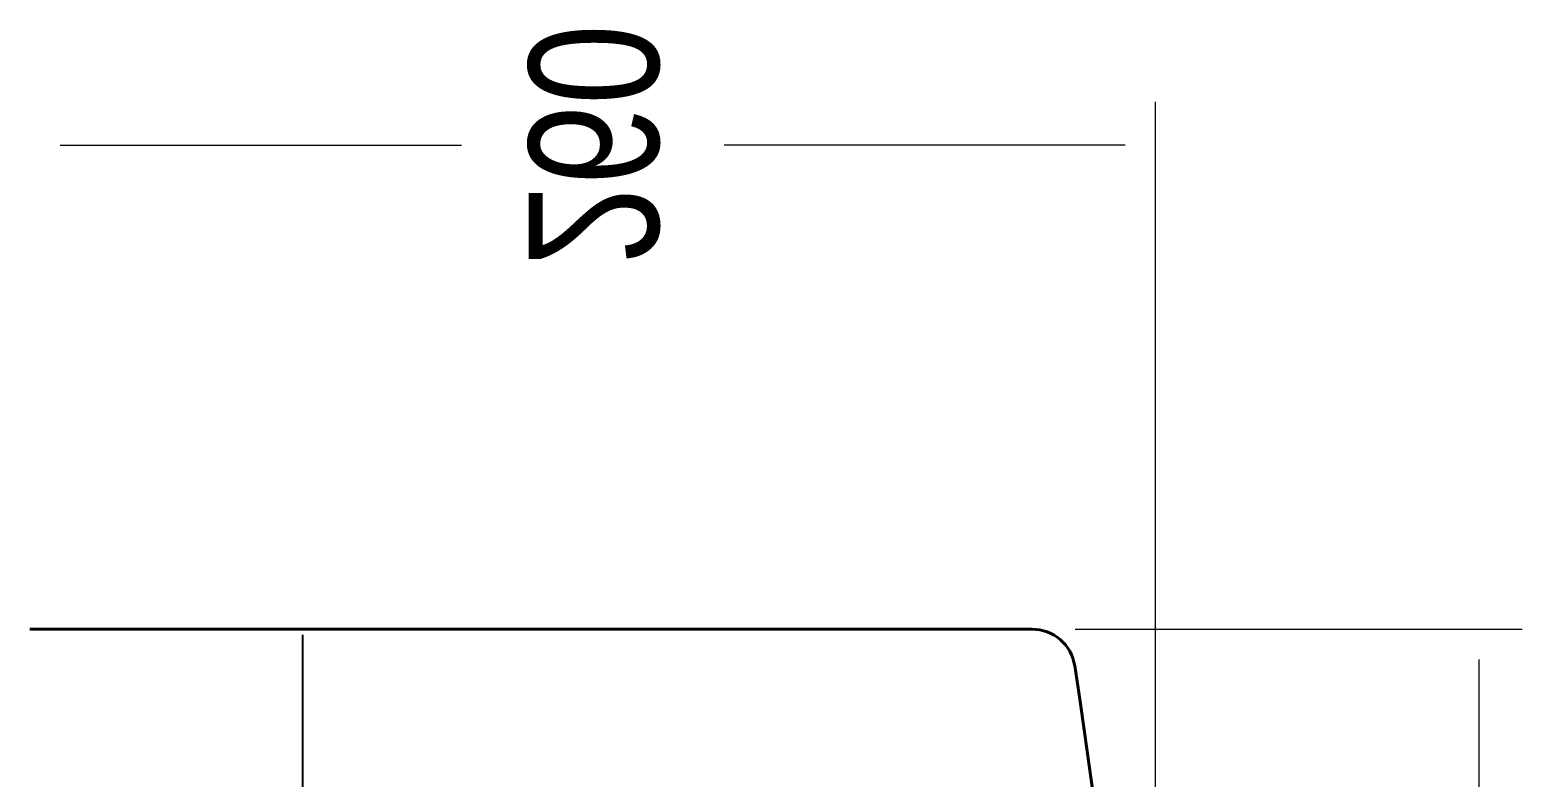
# Model space of a CAD drawing. Header units: millimetres. Extents: x 17 to 218440, y 21 to 53693.
# Drawn here: x 35557.7 to 35902.1, y 21334.4 to 21506.8 of the extents above; entities that cross this region are included whole.
import ezdxf

# ---------------------------------------------------------------- set-up
doc = ezdxf.new("R2010")
doc.units = ezdxf.units.MM
doc.header["$MEASUREMENT"] = 0
doc.layers.add('BODY', color=7, linetype='Continuous', lineweight=40)
doc.layers.add('Dimensi', color=252, linetype='Continuous', lineweight=9)
doc.styles.add('arial', font='arial.ttf', dxfattribs={"width": 0.8})

# ---------------------------------------------------------------- blocks, each defined once
blk = doc.blocks.new('A$Cbe85e2cb')
at = {"layer": 'BODY'}
for points in [[(0.00849, 0.25572, -0.075788), (0.50151, 0.25572)], [(0.50151, 0.25572, -0.370565), (0.51, 0.24583)]]:
    blk.add_lwpolyline(points, format="xyb", dxfattribs=at)
blk.add_lwpolyline([(0.51, 0.0144), (0.51, 0.24583)], dxfattribs=at)
at = {"layer": 'Dimensi'}
for points in [[(0.51, 0.25583), (0.51, 0.35904)], [(0.503, 0.34904), (0.30309, 0.34904)], [(0.265, 0.2744), (0.63173, 0.2744)], [(0.62173, 0.2674), (0.62173, 0.17472)], [(0.62173, 0.0214), (0.62173, 0.11408)]]:
    blk.add_lwpolyline(points, dxfattribs=at)
at = {"layer": 'Dimensi', "insert": (0.62173, 0.1444), "char_height": 0.03, "attachment_point": 5, "style": 'arial'}
blk.add_mtext('\\A1;260', dxfattribs=at)

msp = doc.modelspace()

# ---------------------------------------------------------------- linework, layer by layer
msp.add_lwpolyline([(35620.65, 21367.19), (35620.65, 20857.53)])

# ---------------------------------------------------------------- block references
at = {"xscale": -999.337880212066, "yscale": 999.337880212066, "zscale": 999.337880212066, "rotation": 270}
msp.add_blockref('A$Cbe85e2cb', (35543.32, 20858.86), dxfattribs=at)

doc.saveas('drawing.dxf')
